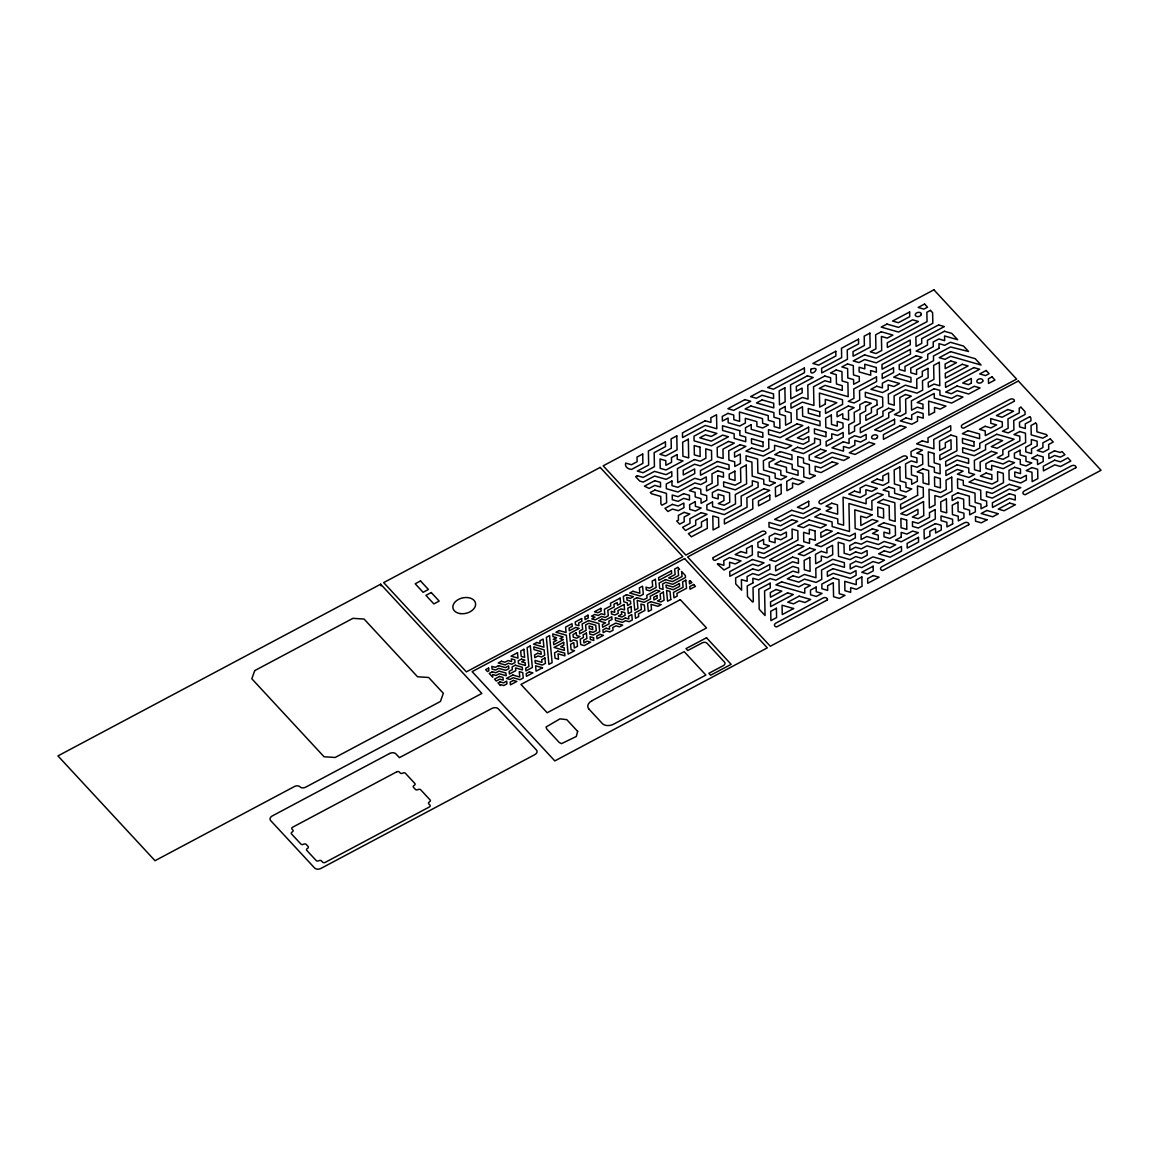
<?xml version="1.0" encoding="UTF-8"?>
<svg xmlns="http://www.w3.org/2000/svg" width="1159" height="1159" viewBox="0 0 1159 1159"><rect width="100%" height="100%" fill="white"/><g stroke="black" fill="none" stroke-linecap="round" stroke-linejoin="round"><path stroke-width="1.5" d="M810.88 369.257C809.011 379.384 823.18 365.317 811.126 369.098M380.674 584.194L57.95 755.914L155.016 860.702L294.473 786.512A4.114 2.811 -13.1 0 1 300.036 786.86A4.114 2.811 -13.1 0 0 305.599 787.207L481.854 693.43L380.674 584.194L381.065 585.875M591.93 700.731L684.187 651.633L705.874 675.06L613.633 724.158A8.519 5.824 -13.1 0 1 606.316 725.447L605.346 725.23A8.127 5.549 -13.1 0 1 602.332 723.52L588.844 708.96M588.786 708.989A8.316 5.679 -13.1 0 1 591.959 700.76M577.66 731.387L576.298 736.487L561.507 743.643L559.275 742.513L546.715 728.953L546.077 726.983L559.985 718.87L566.78 719.652L577.66 731.387M254.734 670.612L251.822 678.768L324.071 756.769L335.197 757.464L440.42 701.47L443.332 693.314L428.671 677.479L417.559 676.784L364.071 619.051L352.944 618.341L254.734 670.612M713.278 557.537L712.973 558.087A3.057 2.086 -13.1 0 0 715.132 560.405L765.809 533.459A3.057 2.086 -13.1 0 0 764.708 531.358A3.057 2.086 -13.1 0 0 761.362 531.619L713.278 557.537M921.202 314.654L920.912 315.205A3.057 2.086 -13.1 0 1 918.305 316.595L917.522 316.624A3.057 2.086 -13.1 0 1 915.262 314.857A3.057 2.086 -13.1 0 1 917.493 312.524L919.058 312.336A3.057 2.086 -13.1 0 1 921.202 314.654M827.381 599.927L776.718 626.889A3.057 2.086 -13.1 0 1 774.487 625.396A3.057 2.086 -13.1 0 1 775.951 623.093L822.933 598.102A3.057 2.086 -13.1 0 1 826.28 597.841A3.057 2.086 -13.1 0 1 827.381 599.927M907.164 458.24L821.195 503.977A3.057 2.086 -13.1 0 1 818.964 502.484A3.057 2.086 -13.1 0 1 820.427 500.195L902.716 456.4A3.057 2.086 -13.1 0 1 906.063 456.139A3.057 2.086 -13.1 0 1 907.164 458.24M982.789 381.137L982.484 381.688A3.057 2.086 -13.1 0 1 979.891 383.064L979.109 383.093A3.057 2.086 -13.1 0 1 976.95 380.76A3.057 2.086 -13.1 0 1 980.63 378.805A3.057 2.086 -13.1 0 1 982.789 381.137M1014.284 401.246L963.622 428.193A3.057 2.086 -13.1 0 1 961.39 426.7A3.057 2.086 -13.1 0 1 962.854 424.411L1009.837 399.406A3.057 2.086 -13.1 0 1 1013.183 399.145A3.057 2.086 -13.1 0 1 1014.284 401.246M968.75 524.708L882.767 570.46A3.057 2.086 -13.1 0 1 880.55 568.968A3.057 2.086 -13.1 0 1 882.013 566.664L964.302 522.883A3.057 2.086 -13.1 0 1 967.649 522.622A3.057 2.086 -13.1 0 1 968.75 524.708M1075.856 467.714L1025.193 494.676A3.057 2.086 -13.1 0 1 1022.962 493.183A3.057 2.086 -13.1 0 1 1024.44 490.88L1071.409 465.889A3.057 2.086 -13.1 0 1 1074.77 465.628A3.057 2.086 -13.1 0 1 1075.856 467.714M877.262 437.682L876.161 438.595A3.057 2.086 -13.1 0 1 872.032 438.334A3.057 2.086 -13.1 0 1 873.104 435.306L874.61 434.828A3.057 2.086 -13.1 0 1 877.262 437.682M971.372 383.107L968.46 384.658L962.694 383.006L971.285 378.428L971.372 383.107M600.159 467.41L383.672 582.6L466.367 671.872L682.854 556.682L600.159 467.41M933.908 289.822L603.173 465.817L685.853 555.089L1016.602 379.094L933.908 289.822M642.709 454.024L637.03 457.037L637.117 461.717L631.438 464.745L625.672 463.093A8.519 5.824 -13.1 0 0 631.525 469.424L642.883 463.368L642.709 454.024M665.425 441.927L648.388 450.996L648.663 465.034L637.305 471.076L643.071 472.727L654.429 466.686L654.154 452.647L665.512 446.606L665.425 441.927M676.784 435.885L671.104 438.913L671.293 448.258L659.935 454.314L665.701 455.965L677.059 449.924L676.784 435.885M705.179 420.775L682.463 432.872L682.55 437.537L705.266 425.454L716.813 428.772L716.537 414.734L710.858 417.762L710.945 422.427L705.179 420.775M744.933 399.623L727.895 408.692L733.661 410.344L750.699 401.275L744.933 399.623M761.97 390.554L750.612 396.61L756.378 398.261L762.057 395.233L773.604 398.551L773.517 393.872L761.97 390.554M804.404 367.983L767.649 387.541L773.415 389.192L804.491 372.662L804.404 367.983M835.798 351.278L812.908 363.448L818.689 365.114L835.9 355.958L835.798 351.278M858.515 339.181L841.477 348.251L841.666 357.609L821.615 368.272L821.702 372.952L847.432 359.261L847.258 349.902L858.616 343.861L858.515 339.181M869.873 333.14L864.194 336.168L864.382 345.512L853.024 351.568L853.111 356.233L870.163 347.178L869.873 333.14M886.91 324.071L881.231 327.099L898.558 332.068L918.435 321.492L912.655 319.826L898.457 327.389L886.91 324.071M909.627 311.988L892.589 321.057L898.37 322.709L909.728 316.668L909.627 311.988M924.592 304.035L918.145 307.454L923.911 309.12L927.519 307.193L924.592 304.035M727.982 413.372L722.303 416.385L722.405 421.065L728.084 418.051L728.171 422.716L739.717 426.034L745.396 423.006L745.309 418.327L756.841 421.644L756.943 426.324L762.709 427.975L768.388 424.947L762.622 423.296L762.521 418.616L739.442 411.996L739.63 421.354L733.85 419.703L733.763 415.023L727.982 413.372M881.333 331.778L875.653 334.792L875.929 348.83L870.25 351.843L876.016 353.509L881.695 350.482L881.419 336.458L887.2 338.109L892.879 335.081L881.333 331.778M420.5 580.934L415.197 583.774L423.107 592.321L428.424 589.482L420.5 580.934M688.33 439.203L682.651 442.216L682.926 456.255L688.692 457.906L688.33 439.203M705.367 430.134L694.009 436.175L694.096 440.855L711.409 445.809L728.446 436.755L722.68 435.103L711.322 441.144L699.775 437.827L705.454 434.813L711.22 436.465L716.899 433.437L705.367 430.134M750.8 405.954L745.121 408.982L768.2 415.603L768.301 420.268L774.067 421.934L774.169 426.599L779.935 428.265L779.746 418.906L773.98 417.254L773.879 412.575L750.8 405.954M762.158 399.913L756.479 402.941L773.792 407.896L773.705 403.216L762.158 399.913M784.875 387.83L779.196 390.844L779.471 404.882L785.15 401.854L784.875 387.83M807.417 375.82L790.554 384.802L790.829 398.826L802.187 392.785L802.1 388.106L796.421 391.134L796.32 386.454L813.198 377.486L807.417 375.82M930.445 310.366L926.852 312.278L927.041 321.637L887.287 342.789L887.374 347.454L932.821 323.289L932.604 312.684L930.445 310.366M637.392 475.755L635.639 476.682L639.71 481.057L643.259 482.086L654.618 476.03L666.164 479.348L671.843 476.32L671.756 471.641L666.077 474.668L654.531 471.365L643.173 477.407L637.392 475.755M677.146 454.589L671.467 457.617L671.568 462.296L665.889 465.31L665.788 460.645L660.022 458.978L660.21 468.337L665.976 469.989L683.013 460.92L677.247 459.268L677.146 454.589M824.817 376.023L807.78 385.092L808.055 399.116L802.289 397.465L790.916 403.506L791.018 408.185L802.376 402.144L813.922 405.447L813.546 386.744L824.904 380.703L830.684 382.354L830.583 377.675L824.817 376.023M836.175 369.982L830.496 373.01L836.262 374.661L836.45 384.006L842.216 385.672L842.318 390.337L825.005 385.382L819.326 388.395L848.185 396.668L847.895 382.644L842.129 380.992L841.941 371.633L836.175 369.982M847.533 363.94L841.854 366.954L847.62 368.62L847.809 377.964L853.575 379.616L853.676 384.295L859.355 381.282L859.254 376.603L853.488 374.951L853.299 365.592L847.533 363.94M864.571 354.871L853.212 360.913L858.978 362.564L864.657 359.551L876.204 362.854L910.279 344.73L910.192 340.051L876.117 358.174L864.571 354.871M431.249 592.539L425.947 595.364L433.857 603.911L439.174 601.086L431.249 592.539M751.162 424.658L745.483 427.685L745.585 432.365L762.897 437.32L762.81 432.655L751.264 429.337L751.162 424.658M785.237 406.534L779.558 409.547L779.659 414.227L785.425 415.878L785.614 425.237L791.293 422.209L791.104 412.865L785.338 411.213L785.237 406.534M938.587 324.94L915.871 337.023L916.059 346.382L921.738 343.354L921.637 338.689L944.353 326.592L938.587 324.94M654.705 480.71L644.447 486.172L649.127 488.417L654.806 485.389L660.572 487.041L660.485 482.361L654.705 480.71M694.473 459.558L677.436 468.627L677.711 482.651L694.748 473.582L694.647 468.917L683.288 474.958L683.202 470.279L694.56 464.237L700.326 465.889L711.684 459.848L711.51 450.489L705.73 448.837L705.918 458.196L700.239 461.21L694.473 459.558M728.547 441.434L717.189 447.475L717.363 456.82L723.144 458.486L722.955 449.127L734.313 443.086L728.547 441.434M802.463 406.823L796.784 409.837L796.972 419.196L820.065 425.817L819.964 421.137L802.651 416.168L802.463 406.823M910.38 349.41L881.985 364.505L882.071 369.185L910.467 354.075L910.38 349.41M944.455 331.271L927.417 340.34L927.504 345.02L916.146 351.061L921.912 352.713L933.285 346.671L933.183 341.992L938.862 338.964L944.643 340.63L944.542 335.951L957.624 339.703L951.756 333.372L944.455 331.271M654.893 490.069L650.3 492.503L651.43 493.72L660.76 496.4L660.905 503.962L662.035 505.165L666.628 502.731L666.439 493.372L654.893 490.069M671.93 480.999L666.251 484.027L666.353 488.692L677.899 492.01L694.936 482.941L700.702 484.592L706.382 481.579L706.295 476.9L700.615 479.913L694.835 478.261L677.798 487.331L672.032 485.679L671.93 480.999M740.094 444.737L728.736 450.779L728.91 460.137L734.69 461.789L734.777 466.469L740.456 463.441L740.268 454.096L734.589 457.11L734.502 452.43L745.86 446.389L740.094 444.737M717.464 461.499L700.427 470.568L700.514 475.248L717.551 466.179L729.098 469.482L729.011 464.817L717.464 461.499M825.367 404.085L819.688 407.113L819.413 393.075L842.506 399.696L842.593 404.375L825.556 413.444L825.469 408.765L836.827 402.724L825.28 399.406L825.367 404.085M876.479 376.892L853.763 388.975L853.951 398.334L848.272 401.347L854.038 402.999L859.717 399.985L859.543 390.626L876.581 381.557L876.479 376.892M893.517 367.823L882.158 373.864L882.26 378.544L893.618 372.503L893.517 367.823M916.233 355.741L899.196 364.795L899.297 369.475L905.063 371.126L904.976 366.447L922.013 357.392L916.233 355.741M751.626 448.04L745.947 451.068L763.274 456.038L774.632 449.982L774.531 445.317L786.077 448.62L791.756 445.592L768.663 438.986L768.852 448.33L763.173 451.358L751.626 448.04M797.073 423.875L780.021 432.93L768.489 429.627L768.576 434.306L780.123 437.609L802.839 425.527L797.073 423.875M939.051 348.323L927.693 354.364L927.779 359.044L910.742 368.113L910.844 372.792L916.61 374.444L916.523 369.764L933.56 360.695L933.459 356.016L950.496 346.961L968.576 351.51L963.491 346.034L950.409 342.282L944.73 345.295L938.964 343.643L939.051 348.323M717.653 470.858L711.974 473.872L712.148 483.231L706.468 486.244L706.57 490.923L717.928 484.882L717.74 475.538L723.506 477.189L723.419 472.51L717.653 470.858M876.668 386.237L870.989 389.265L882.535 392.568L888.214 389.554L888.127 384.875L893.893 386.526L899.572 383.499L888.026 380.195L882.347 383.223L882.448 387.888L876.668 386.237M899.384 374.154L893.705 377.168L911.017 382.137L910.931 377.457L899.384 374.154M683.665 493.662L677.986 496.689L672.22 495.023L672.307 499.703L678.073 501.354L683.752 498.341L689.533 499.993L689.431 495.313L683.665 493.662M695.023 487.62L689.344 490.634L695.11 492.3L695.212 496.965L700.978 498.631L701.079 503.296L706.758 500.282L706.657 495.603L700.891 493.951L700.789 489.272L695.023 487.62M808.605 427.178L785.889 439.261L803.216 444.23L808.895 441.202L808.794 436.537L803.115 439.551L797.349 437.899L808.707 431.858L808.605 427.178M831.322 415.096L825.643 418.109L825.831 427.468L837.377 430.771L843.057 427.758L842.97 423.078L837.189 421.427L837.291 426.106L831.51 424.44L831.322 415.096M848.359 406.027L837.001 412.068L837.102 416.747L842.781 413.72L842.868 418.399L848.649 420.051L848.46 410.706L854.14 407.678L848.359 406.027M950.597 351.626L939.239 357.682L945.005 359.333L950.684 356.306L981.079 365.027L975.212 358.696L950.597 351.626M672.394 504.382L664.976 508.337L667.903 511.496L672.495 509.062L678.261 510.713L683.94 507.685L683.853 503.02L678.174 506.034L672.394 504.382M734.878 471.148L729.185 474.161L729.286 478.841L735.052 480.492L734.878 471.148M746.237 465.092L740.558 468.12L740.833 482.144L735.154 485.172L723.607 481.869L723.694 486.534L735.241 489.851L746.599 483.81L746.237 465.092M865.498 401.637L859.819 404.665L859.906 409.33L854.226 412.358L854.415 421.717L848.736 424.73L848.924 434.089L854.603 431.061L854.502 426.382L860.181 423.368L860.007 414.009L865.686 410.996L865.585 406.316L871.264 403.289L865.498 401.637M927.968 368.403L922.289 371.416L922.376 376.096L916.697 379.123L916.885 388.468L905.338 385.165L888.301 394.219L888.489 403.578L894.27 405.23L894.082 395.885L905.44 389.83L916.986 393.147L922.665 390.119L922.477 380.775L928.156 377.747L927.968 368.403M939.326 362.347L933.647 365.375L933.922 379.399L928.243 382.427L928.345 387.106L934.024 384.078L939.79 385.73L939.326 362.347M769.04 457.689L763.361 460.702L763.549 470.061L775.096 473.365L775.183 478.044L780.949 479.696L786.628 476.682L780.862 475.031L780.775 470.351L769.228 467.034L769.127 462.369L774.806 459.341L769.04 457.689M780.398 451.648L774.719 454.661L792.032 459.63L791.945 454.951L780.398 451.648M950.786 360.985L945.107 364.013L945.193 368.678L956.552 362.637L950.786 360.985M695.299 501.644L689.619 504.672L689.721 509.352L695.487 511.003L701.166 507.975L695.4 506.324L695.299 501.644M718.015 489.562L712.336 492.575L712.437 497.254L718.203 498.921L718.116 494.241L723.882 495.893L723.969 500.572L718.29 503.586L724.071 505.252L729.75 502.224L729.562 492.865L718.015 489.562M797.522 447.258L791.843 450.272L803.39 453.589L820.427 444.52L820.34 439.841L814.574 438.189L814.661 442.868L803.303 448.91L797.522 447.258M877.044 404.94L871.365 407.968L871.452 412.647L865.773 415.661L865.86 420.34L877.233 414.299L877.131 409.62L882.81 406.606L882.622 397.247L865.309 392.278L865.396 396.957L876.943 400.275L877.044 404.94M684.042 512.365L678.363 515.393L678.45 520.072L676.697 520.999L679.638 524.158L684.216 521.724L684.129 517.044L689.808 514.017L684.042 512.365M780.586 460.992L774.907 464.02L786.454 467.323L786.541 472.003L798.087 475.306L797.986 470.641L792.22 468.975L792.133 464.31L780.586 460.992M905.527 394.509L899.848 397.537L900.123 411.561L894.444 414.589L900.224 416.24L905.903 413.212L905.628 399.189L911.307 396.161L905.527 394.509M962.318 364.288L945.28 373.357L945.382 378.037L968.098 365.954L962.318 364.288M712.524 501.934L706.845 504.962L706.932 509.627L724.259 514.596L741.296 505.527L741.108 496.182L758.145 487.113L758.058 482.434L752.278 480.782L752.379 485.462L735.328 494.531L735.516 503.875L724.158 509.917L712.611 506.613L712.524 501.934M831.785 438.479L826.106 441.492L826.208 446.172L843.245 437.102L843.144 432.437L837.464 435.451L831.698 433.799L831.785 438.479M888.591 408.258L882.912 411.271L882.999 415.951L860.282 428.048L860.369 432.713L888.765 417.602L888.678 412.937L894.357 409.909L888.591 408.258M701.253 512.655L689.895 518.696L689.996 523.375L682.564 527.331L685.491 530.489L695.762 525.027L695.675 520.348L707.033 514.306L701.253 512.655M820.529 449.199L809.17 455.241L809.257 459.92L820.804 463.223L832.162 457.182L843.709 460.485L849.388 457.472L832.075 452.503L820.717 458.544L814.936 456.892L826.295 450.851L820.529 449.199M934.111 388.758L911.394 400.84L911.582 410.199L917.262 407.171L923.028 408.837L922.941 404.158L917.16 402.506L934.197 393.437L934.299 398.117L951.611 403.071L962.97 397.03L957.204 395.378L951.525 398.392L939.978 395.089L939.891 390.409L934.111 388.758M973.864 367.606L945.469 382.716L945.57 387.396L979.645 369.257L973.864 367.606M843.332 441.782L831.974 447.823L843.52 451.141L843.433 446.461L849.199 448.113L854.878 445.099L854.791 440.42L860.558 442.072L866.237 439.044L866.15 434.379L860.471 437.392L854.69 435.741L849.011 438.768L849.112 443.433L843.332 441.782M707.12 518.986L701.441 522.014L701.543 526.679L688.432 533.662L691.358 536.82L707.309 528.345L707.12 518.986M763.911 488.765L746.874 497.834L747.062 507.193L724.346 519.275L724.433 523.955L752.843 508.844L752.655 499.486L769.692 490.416L763.911 488.765M775.27 482.724L769.59 485.751L763.824 484.085L763.738 479.42L752.191 476.103L751.916 462.079L746.135 460.427L746.048 455.748L757.595 459.051L757.87 473.089L769.417 476.392L769.504 481.072L775.27 482.724M894.545 419.268L874.668 429.844L880.434 431.496L894.632 423.933L894.545 419.268M957.015 386.019L945.657 392.061L951.423 393.727L957.102 390.699L968.649 394.002L980.079 387.932L974.299 386.28L968.562 389.337L957.015 386.019M986.164 370.503L979.732 373.937L985.498 375.588L989.105 373.676L986.164 370.503M781.05 484.375L775.371 487.403L775.559 496.747L781.238 493.734L781.05 484.375M792.408 478.334L786.729 481.362L786.918 490.706L792.597 487.693L792.495 483.013L798.276 484.665L803.955 481.637L792.408 478.334M905.99 417.892L900.311 420.92L911.858 424.223L917.537 421.21L917.45 416.53L923.216 418.182L923.129 413.502L917.349 411.851L911.669 414.879L911.771 419.544L905.99 417.892M769.779 495.096L758.421 501.137L758.522 505.817L769.88 499.775L769.779 495.096M832.249 461.862L820.891 467.903L815.125 466.251L815.212 470.931L820.992 472.582L838.029 463.513L832.249 461.862M869.076 442.274L849.286 452.792L855.067 454.444L874.813 443.94L869.076 442.274M900.413 425.599L883.375 434.654L883.462 439.333L906.179 427.251L900.413 425.599M992.032 376.849L988.439 378.761L988.526 383.426L994.958 380.007L992.032 376.849M718.754 526.968L713.075 529.996L712.799 515.958L718.58 517.624L718.754 526.968M815.313 475.596L809.634 478.624L803.853 476.972L803.665 467.613L797.899 465.961L797.711 456.603L803.491 458.254L803.578 462.934L809.359 464.585L809.533 473.944L815.313 475.596M934.574 412.14L928.895 415.168L928.62 401.13L945.932 406.099L940.253 409.113L934.487 407.461L934.574 412.14M684.607 558.58L472.133 671.64L554.828 760.912L767.301 647.852L684.607 558.58M1018.355 380.992L687.62 556.986L770.315 646.244L1101.05 470.264L1018.355 380.992M488.62 668.077L485.693 669.641L487.461 671.539L488.881 670.771L488.62 668.077M501.441 661.253L498.24 662.962L505.165 664.947L508.381 663.238L511.843 664.237L515.045 662.528L514.784 659.819L511.322 658.834L511.583 661.528L508.12 660.543L504.918 662.238L501.441 661.253M517.479 652.72L511.076 656.139L518.001 658.124L517.479 652.72M523.897 649.301L520.695 651.01L521.202 656.414L524.665 657.399L523.897 649.301M530.315 645.896L527.099 647.606L528.895 666.497L525.693 668.207L525.94 670.902L532.358 667.483L530.315 645.896M536.733 642.477L533.517 644.187L543.904 647.171L543.136 639.073L539.935 640.768L540.195 643.477L536.733 642.477M549.554 635.654L546.353 637.363L548.902 664.353L552.119 662.644L549.554 635.654M559.174 630.539L555.972 632.249L566.36 635.219L568.156 654.111L574.56 650.706L571.097 649.706L570.59 644.317L573.792 642.608L574.313 647.997L577.515 646.302L577.008 640.898L573.546 639.898L570.329 641.608L569.562 633.509L579.181 628.395L575.719 627.396L569.315 630.815L569.055 628.12L572.256 626.411L572.01 623.716L565.592 627.12L566.099 632.524L559.174 630.539M581.63 618.587L575.212 622.006L575.472 624.701L578.935 625.701L578.674 622.991L581.89 621.282L581.63 618.587M588.048 615.183L584.831 616.878L585.092 619.587L588.294 617.877L588.048 615.183M600.869 608.345L594.451 611.764L597.914 612.763L601.13 611.054L600.869 608.345M620.108 598.116L610.489 603.231L610.75 605.925L604.332 609.344L604.839 614.748L601.376 613.748L598.174 615.458L594.712 614.458L591.51 616.168L594.973 617.168L591.756 618.863L595.219 619.862L601.637 616.443L605.099 617.443L608.316 615.733L607.794 610.329L614.212 606.925L613.951 604.23L617.168 602.521L617.414 605.215L620.63 603.506L620.108 598.116M626.526 594.697L623.325 596.407L623.832 601.811L627.294 602.796L627.555 605.491L630.757 603.796L630.496 601.086L627.033 600.101L626.787 597.392L630.25 598.392L633.451 596.682L626.526 594.697M632.944 591.293L629.728 592.988L640.13 595.972L643.332 594.263L642.564 586.164L639.362 587.874L639.869 593.278L632.944 591.293M655.386 579.341L652.184 581.05L652.691 586.44L649.489 588.149L646.027 587.164L646.287 589.859L649.75 590.858L656.153 587.439L655.386 579.341M671.423 570.808L658.602 577.631L658.848 580.34L671.684 573.502L671.423 570.808M677.841 567.388L674.639 569.098L675.146 574.502L668.729 577.906L672.191 578.906L678.609 575.487L678.102 570.098L679.609 569.301L677.841 567.388M498.5 665.657L495.284 667.367L491.822 666.367L492.082 669.076L495.545 670.061L498.747 668.352L505.686 670.337L508.888 668.642L508.627 665.932L505.425 667.642L498.5 665.657M791.669 510.322L774.632 519.391L780.413 521.043L791.771 515.002L803.303 518.319L820.355 509.25L814.574 507.599L803.216 513.64L791.669 510.322M808.707 501.267L797.349 507.309L803.129 508.96L808.808 505.932L808.707 501.267M922.303 440.826L916.624 443.854L933.937 448.808L933.748 439.464L950.786 430.395L950.699 425.715L927.982 437.798L928.069 442.477L922.303 440.826M492.343 671.771L489.214 673.437L492.734 677.233L492.589 674.466L496.052 675.465L499.268 673.756L506.193 675.74L505.932 673.046L499.007 671.061L495.806 672.756L492.343 671.771M556.479 637.638L553.278 639.348L556.74 640.333L553.524 642.043L553.785 644.752L563.404 639.623L559.942 638.638L563.158 636.928L552.756 633.944L553.017 636.653L556.479 637.638M588.555 620.572L582.137 623.991L582.658 629.38L579.442 631.09L579.703 633.799L586.121 630.38L585.599 624.976L588.815 623.281L595.74 625.266L596.248 630.655L593.046 632.365L589.583 631.38L589.83 634.074L593.292 635.06L599.71 631.655L598.942 623.556L588.555 620.572M665.527 579.616L659.109 583.035L659.63 588.424L663.093 589.424L662.571 584.02L665.788 582.325L672.713 584.31L685.534 577.472L685.346 575.501L681.593 571.445L682.072 576.487L672.452 581.601L665.527 579.616M916.711 448.519L911.032 451.546L911.119 456.226L916.899 457.877L916.986 462.557L911.22 460.905L905.541 463.919L905.816 477.943L911.582 479.609L911.684 484.288L917.363 481.26L917.262 476.581L911.496 474.929L911.307 465.57L917.088 467.236L922.767 464.208L922.578 454.85L916.798 453.198L922.477 450.185L916.711 448.519M521.463 659.109L518.247 660.818L518.508 663.513L525.433 665.498L525.172 662.803L521.709 661.803L524.926 660.108L521.463 659.109M624.093 604.505L614.473 609.62L614.719 612.329L611.257 611.329L611.517 614.024L614.98 615.023L618.182 613.314L617.935 610.619L621.137 608.91L624.6 609.895L624.093 604.505M636.914 597.682L633.712 599.377L634.741 610.185L637.943 608.475L637.175 600.376L644.1 602.361L650.518 598.942L650.257 596.248L659.877 591.133L656.414 590.134L646.794 595.262L647.055 597.957L643.839 599.667L636.914 597.682M515.306 665.223L512.09 666.932L512.35 669.627L509.149 671.336L509.395 674.031L515.813 670.626L515.552 667.917L522.477 669.902L522.231 667.207L515.306 665.223M537.747 653.285L534.545 654.98L534.806 657.689L538.008 655.98L541.47 656.965L544.672 655.27L544.165 649.866L533.777 646.881L534.038 649.591L540.963 651.575L541.21 654.27L537.747 653.285M576.24 632.8L573.024 634.509L573.285 637.204L576.747 638.203L579.964 636.494L576.487 635.494L576.24 632.8M601.898 619.152L598.681 620.847L605.606 622.847L602.405 624.542L602.666 627.251L609.083 623.832L608.823 621.137L612.024 619.428L611.778 616.733L605.36 620.137L601.898 619.152M791.858 519.681L780.5 525.722L768.953 522.419L769.054 527.099L780.586 530.402L797.624 521.333L791.858 519.681M950.887 435.074L939.514 441.115L939.703 450.46L945.382 447.446L945.295 442.767L950.974 439.739L951.162 449.098L939.804 455.139L939.891 459.819L956.928 450.75L956.653 436.726L950.887 435.074M499.515 676.45L494.487 679.131L496.255 681.028L499.775 679.16L503.238 680.145L502.992 677.45L499.515 676.45M563.665 642.332L554.045 647.446L564.433 650.416L564.172 647.722L560.71 646.736L563.926 645.027L563.665 642.332M631.018 606.49L627.801 608.2L628.323 613.589L631.525 611.894L631.018 606.49M586.367 633.075L583.165 634.784L583.426 637.479L580.21 639.188L580.731 644.592L584.194 645.577L590.597 642.173L587.135 641.173L583.933 642.883L583.672 640.188L586.889 638.479L586.367 633.075M621.644 614.313L618.442 616.009L621.905 617.008L625.107 615.299L624.86 612.604L621.398 611.604L621.644 614.313M656.921 595.538L653.719 597.247L653.98 599.942L657.182 598.232L656.921 595.538M663.339 592.119L660.137 593.828L660.644 599.232L657.443 600.942L660.905 601.927L664.107 600.217L663.339 592.119M679.377 583.585L672.959 587.005L666.034 585.02L666.295 587.714L673.22 589.699L679.638 586.295L679.377 583.585M685.795 580.181L682.579 581.89L683.1 587.28L673.48 592.408L673.987 597.798L677.189 596.088L676.943 593.394L686.563 588.279L685.795 580.181M718.116 563.651L717.363 564.042L723.984 569.982L729.663 566.954L729.576 562.274L735.342 563.926L741.021 560.913L729.475 557.595L723.796 560.623L723.897 565.302L718.116 563.651M740.833 551.554L735.154 554.582L746.7 557.885L752.379 554.871L752.191 545.512L746.512 548.54L746.613 553.205L740.833 551.554M763.549 539.471L757.87 542.484L757.972 547.164L763.738 548.815L769.417 545.802L763.651 544.151L763.549 539.471M774.907 533.43L769.228 536.443L769.33 541.123L775.096 542.774L775.009 538.095L780.775 539.761L786.454 536.733L786.367 532.053L780.688 535.081L774.907 533.43M831.713 503.209L826.034 506.222L831.8 507.888L826.121 510.902L837.667 514.219L837.479 504.86L831.713 503.209M854.429 491.112L848.75 494.14L860.282 497.443L865.961 494.429L865.874 489.75L871.64 491.402L877.32 488.388L865.787 485.07L860.108 488.098L860.195 492.778L854.429 491.112M877.146 479.029L871.467 482.057L883.013 485.36L888.692 482.332L888.504 472.988L882.825 476.001L882.912 480.681L877.146 479.029M899.862 466.947L894.183 469.96L894.458 483.998L900.224 485.65L900.326 490.329L906.092 491.981L911.771 488.953L906.005 487.302L905.903 482.622L900.137 480.971L899.862 466.947M968.011 430.684L962.332 433.698L979.645 438.667L979.558 433.988L968.011 430.684M1007.765 409.533L996.407 415.574L1002.173 417.226L1013.546 411.184L1007.765 409.533M500.036 681.854L498.008 682.926L500.384 685.491L500.282 684.549L503.759 685.548L506.961 683.839L506.7 681.144L503.499 682.854L500.036 681.854M512.857 675.031L506.454 678.435L509.917 679.435L513.118 677.725L520.043 679.71L523.245 678.001L522.738 672.611L519.275 671.612L519.783 677.015L512.857 675.031M544.933 657.964L541.731 659.674L541.977 662.368L535.052 660.384L535.313 663.078L542.238 665.063L545.44 663.368L544.933 657.964M557.769 651.141L554.553 652.85L555.074 658.24L558.537 659.239L558.015 653.835L564.94 655.82L564.694 653.125L557.769 651.141M650.764 601.651L647.562 603.361L648.33 611.459L651.532 609.75L651.025 604.346L657.95 606.331L661.166 604.621L650.764 601.651M690.156 580.688L689.257 581.166L689.518 583.875L691.923 582.586L690.156 580.688M809.083 519.971L797.725 526.012L803.491 527.664L809.17 524.65L820.717 527.953L826.396 524.94L809.083 519.971M820.442 513.93L814.763 516.943L832.075 521.912L832.176 526.592L849.489 531.546L848.924 503.499L872.017 510.105L871.829 500.76L883.187 494.719L877.421 493.053L866.063 499.109L866.15 503.774L843.071 497.168L843.622 525.215L837.856 523.564L837.754 518.884L820.442 513.93M985.136 426.295L979.456 429.308L985.237 430.96L985.324 435.639L1002.361 426.57L1002.274 421.905L990.728 418.587L990.815 423.267L996.595 424.918L990.916 427.946L985.136 426.295M1020.963 407.229L1019.225 408.156L1019.312 412.836L1007.953 418.877L1008.142 428.236L1002.463 431.249L1008.229 432.901L1013.908 429.888L1013.719 420.529L1025.078 414.487L1025.02 411.604L1020.963 407.229M606.128 628.236L602.912 629.945L603.173 632.64L606.389 630.945L609.851 631.93L613.053 630.221L612.792 627.526L616.009 625.817L619.471 626.816L622.673 625.107L615.748 623.122L609.33 626.526L609.591 629.236L606.128 628.236M625.367 617.993L622.166 619.703L615.241 617.718L615.487 620.413L622.412 622.412L625.628 620.702L629.091 621.688L632.292 619.978L631.785 614.589L628.569 616.298L628.83 618.993L625.367 617.993M641.405 609.46L634.987 612.879L635.509 618.283L638.71 616.574L638.45 613.879L644.868 610.46L644.361 605.056L640.898 604.071L641.405 609.46M513.379 680.42L510.163 682.129L510.424 684.839L516.842 681.42L513.379 680.42M529.417 671.887L526.2 673.596L526.461 676.305L532.879 672.886L529.417 671.887M599.971 634.35L596.755 636.059L597.015 638.754L603.433 635.349L599.971 634.35M693.676 584.484L689.764 586.57L690.025 589.265L695.429 586.382L693.676 584.484M542.499 667.772L536.081 671.177L535.574 665.788L542.499 667.772M670.786 599.507L667.57 601.217L666.555 590.424L670.018 591.409L670.786 599.507M752.481 559.536L729.75 571.633L729.851 576.313L752.568 564.216L758.334 565.867L764.013 562.854L752.481 559.536M792.234 538.384L763.839 553.495L758.058 551.843L758.16 556.523L763.926 558.174L798 540.036L797.812 530.692L792.046 529.04L792.234 538.384M888.779 487.012L883.1 490.04L888.866 491.691L888.967 496.371L900.514 499.674L906.193 496.66L894.647 493.343L894.545 488.663L888.779 487.012M922.854 468.888L917.175 471.901L922.941 473.567L923.129 482.912L928.91 484.563L928.62 470.54L922.854 468.888M389.583 753.509L272.322 815.907A4.708 3.216 -13.1 0 0 270.67 820.572L314.611 868.004A4.708 3.216 -13.1 0 0 320.971 868.41L534.763 754.654A4.708 3.216 -13.1 0 0 536.414 749.989L498.298 708.83A4.708 3.216 -13.1 0 0 491.938 708.424L399.42 757.653L395.943 753.901A4.708 3.216 -13.1 0 0 389.583 753.509M680.319 599.667L520.971 684.447L547.178 712.756L706.541 627.961L680.319 599.667M957.03 455.429L945.657 461.47L945.758 466.15L957.117 460.109L968.663 463.412L968.562 458.732L957.03 455.429M996.783 434.277L979.746 443.346L979.833 448.011L974.154 451.039L962.607 447.736L962.709 452.401L974.241 455.719L985.599 449.678L985.512 444.998L996.87 438.957L1002.636 440.608L991.278 446.65L997.059 448.301L1014.096 439.247L996.783 434.277M1029.771 416.718L1019.5 422.195L1019.587 426.86L1025.367 428.526L1025.266 423.846L1030.945 420.818L1030.887 417.935L1029.771 416.718M752.655 568.895L735.617 577.964L735.733 583.875L741.601 590.206L741.398 579.616L747.164 581.267L747.077 576.588L752.756 573.575L758.522 575.226L769.88 569.185L769.793 564.505L758.435 570.547L752.655 568.895M798.087 544.716L769.692 559.826L775.472 561.478L803.868 546.367L798.087 544.716M826.497 529.605L820.818 532.633L820.905 537.312L832.263 531.271L826.497 529.605M883.288 499.384L877.609 502.412L889.156 505.715L889.431 519.754L895.197 521.405L894.835 502.702L883.288 499.384M957.204 464.788L945.845 470.829L945.947 475.509L957.305 469.453L963.071 471.119L957.392 474.132L968.938 477.45L974.618 474.422L968.852 472.771L968.75 468.091L957.204 464.788M1019.688 431.539L1013.995 434.567L1019.775 436.219L1019.862 440.898L1002.825 449.953L1002.926 454.632L997.247 457.66L1003.013 459.312L1008.692 456.284L1008.605 451.619L1025.643 442.55L1025.454 433.191L1019.688 431.539M1035.624 423.049L1031.046 425.498L1031.22 434.857L1042.767 438.16L1047.359 435.712L1046.229 434.509L1036.899 431.829L1036.754 424.266L1035.624 423.049M792.597 557.088L775.559 566.157L775.661 570.836L792.698 561.767L798.464 563.419L798.377 558.754L792.597 557.088M809.634 548.033L798.276 554.074L804.056 555.726L815.414 549.685L809.634 548.033M838.029 532.923L815.313 545.005L821.094 546.657L838.131 537.602L849.677 540.905L855.356 537.877L855.255 533.212L849.576 536.226L838.029 532.923M872.104 514.784L866.425 517.812L860.659 516.161L860.847 525.505L872.205 519.464L877.971 521.115L860.934 530.185L855.168 528.533L854.791 509.83L872.104 514.784M991.38 451.329L974.342 460.398L974.531 469.743L980.297 471.394L980.108 462.05L997.146 452.981L991.38 451.329M396.668 771.865L292.705 827.178A1.941 1.333 -13.1 0 0 292.01 829.105L292.879 830.047A1.941 1.333 -13.1 0 1 292.198 831.974A1.941 1.333 -13.1 0 0 291.503 833.901L300.949 844.1A1.941 1.333 -13.1 0 0 303.571 844.259A1.941 1.333 -13.1 0 1 306.193 844.418L308.135 846.519A1.941 1.333 -13.1 0 1 307.439 848.446A1.941 1.333 -13.1 0 0 306.758 850.358L316.204 860.558A1.941 1.333 -13.1 0 0 318.812 860.717A1.941 1.333 -13.1 0 1 321.434 860.891L322.651 862.18A1.941 1.333 -13.1 0 0 325.273 862.354L429.25 807.026A1.941 1.333 -13.1 0 0 429.931 805.099L428.729 803.795A1.941 1.333 -13.1 0 1 429.424 801.869A1.941 1.333 -13.1 0 0 430.105 799.942L420.659 789.757A1.941 1.333 -13.1 0 0 418.037 789.583A1.941 1.333 -13.1 0 1 415.415 789.424L413.488 787.338A1.941 1.333 -13.1 0 1 414.169 785.411A1.941 1.333 -13.1 0 0 414.864 783.484L405.418 773.299A1.941 1.333 -13.1 0 0 402.796 773.125A1.941 1.333 -13.1 0 1 400.174 772.966L399.29 772.024A1.941 1.333 -13.1 0 0 396.668 771.865M752.944 582.919L747.251 585.947L747.468 596.537L752.553 602.028L753.307 601.637L753.031 587.599L770.069 578.529L775.835 580.195L792.872 571.126L798.652 572.778L798.551 568.098L792.785 566.447L775.748 575.516L769.982 573.864L758.623 579.906L752.843 578.254L752.944 582.919M917.638 495.284L900.601 504.353L900.688 509.033L923.404 496.95L923.23 487.591L917.45 485.94L917.638 495.284M951.713 477.16L946.034 480.174L946.222 489.533L940.543 492.561L928.996 489.243L929.373 507.946L935.052 504.933L934.864 495.574L940.63 497.225L951.988 491.184L951.713 477.16M809.822 557.378L804.143 560.405L804.332 569.75L810.098 571.416L809.822 557.378M821.18 551.336L815.501 554.364L815.69 563.709L821.369 560.695L821.282 556.016L827.048 557.667L832.727 554.654L832.539 545.295L826.86 548.323L826.961 552.988L821.18 551.336M991.568 460.674L985.889 463.701L985.976 468.381L991.742 470.032L991.655 465.353L1003.201 468.671L1014.56 462.629L1008.779 460.963L1003.1 463.991L991.568 460.674M770.156 583.209L758.797 589.25L759.203 609.199L765.056 615.53L764.578 590.916L770.257 587.888L770.156 583.209M872.394 528.823L861.036 534.864L861.123 539.543L866.802 536.516L878.348 539.819L878.247 535.154L872.481 533.488L878.16 530.474L872.394 528.823M883.752 522.767L878.073 525.795L889.619 529.098L889.706 533.777L883.926 532.126L884.027 536.805L889.793 538.457L895.472 535.429L895.299 526.085L883.752 522.767M923.506 501.615L900.789 513.712L906.555 515.364L917.914 509.323L918.015 514.002L912.336 517.015L918.102 518.667L923.781 515.654L923.506 501.615M1020.05 450.243L1014.371 453.27L1014.458 457.95L1020.239 459.601L1020.326 464.281L1026.106 465.932L1031.785 462.905L1026.005 461.253L1025.918 456.574L1020.137 454.922L1020.05 450.243M1031.409 444.201L1025.729 447.229L1025.831 451.909L1031.597 453.56L1031.51 448.881L1037.189 445.853L1037.088 441.188L1031.322 439.522L1031.409 444.201M781.615 581.847L775.936 584.86L804.795 593.133L804.694 588.468L810.373 585.44L804.607 583.788L798.928 586.802L781.615 581.847M792.973 575.806L787.294 578.819L798.841 582.137L804.52 579.109L816.052 582.426L821.731 579.399L821.557 570.04L832.915 563.998L844.462 567.316L844.36 562.637L832.814 559.319L815.777 568.388L815.965 577.747L804.418 574.429L798.739 577.457L792.973 575.806M855.443 542.557L849.764 545.585L849.851 550.264L855.53 547.236L861.311 548.888L866.99 545.875L878.536 549.178L884.216 546.15L889.982 547.816L895.661 544.788L884.114 541.485L878.435 544.498L866.889 541.195L861.209 544.208L855.443 542.557M974.705 479.102L969.025 482.115L992.118 488.736L1003.477 482.695L1003.288 473.336L997.522 471.684L997.711 481.043L992.032 484.056L974.705 479.102M986.063 473.06L980.384 476.074L991.93 479.391L991.843 474.712L986.063 473.06M1050.286 438.884L1042.868 442.839L1042.955 447.519L1037.276 450.532L1043.042 452.184L1048.721 449.17L1048.634 444.491L1053.227 442.043L1050.286 438.884M776.023 589.54L770.344 592.568L770.445 597.247L781.803 591.191L776.023 589.54M946.41 498.892L940.731 501.905L940.905 511.264L946.686 512.915L946.41 498.892M957.769 492.836L952.09 495.864L952.176 500.543L957.856 497.515L963.636 499.167L963.81 508.526L969.59 510.177L969.677 514.857L975.356 511.829L975.27 507.164L969.489 505.498L969.315 496.153L957.769 492.836M855.632 551.916L849.953 554.929L844.172 553.278L843.998 543.933L838.218 542.267L838.493 556.306L850.04 559.609L855.719 556.595L861.499 558.247L867.178 555.219L867.077 550.539L861.398 553.567L855.632 551.916M935.139 509.612L929.46 512.626L929.547 517.305L918.189 523.346L912.423 521.695L912.51 526.374L918.29 528.026L935.327 518.957L935.139 509.612M1014.647 467.294L1008.967 470.322L1009.156 479.667L1020.702 482.984L1026.381 479.956L1026.294 475.291L1020.601 478.305L1014.835 476.653L1014.748 471.974L1020.514 473.625L1020.427 468.96L1014.647 467.294M1037.363 455.212L1031.684 458.24L1037.464 459.891L1037.551 464.571L1043.23 461.543L1043.143 456.863L1037.363 455.212M787.569 592.857L770.532 601.912L770.619 606.592L793.336 594.509L787.569 592.857M833.002 568.678L827.323 571.706L827.425 576.371L833.104 573.357L850.416 578.312L856.095 575.299L855.994 570.619L850.315 573.647L833.002 568.678M957.957 502.195L952.263 505.223L952.452 514.567L958.232 516.219L958.319 520.898L963.998 517.885L963.911 513.205L958.131 511.554L957.957 502.195M1054.502 450.822L1048.823 453.85L1048.909 458.515L1054.589 455.501L1060.369 457.153L1064.947 454.705L1062.021 451.546L1060.268 452.474L1054.502 450.822M855.82 561.26L850.141 564.288L850.228 568.968L855.907 565.94L861.673 567.591L873.031 561.55L878.812 563.202L884.491 560.188L872.944 556.871L861.586 562.926L855.82 561.26M901.253 537.095L895.574 540.108L901.34 541.76L918.377 532.705L912.611 531.039L906.932 534.067L901.151 532.416L901.253 537.095M1031.872 467.584L1026.193 470.612L1031.974 472.264L1032.147 481.622L1037.827 478.595L1037.653 469.236L1031.872 467.584M776.4 608.243L770.721 611.271L770.909 620.63L776.588 617.602L776.4 608.243M799.116 596.161L787.758 602.202L793.524 603.853L799.203 600.84L804.983 602.492L810.663 599.464L799.116 596.161M816.153 587.091L810.474 590.119L810.561 594.799L816.342 596.45L822.021 593.422L816.24 591.771L816.153 587.091M833.191 578.037L821.832 584.078L821.919 588.758L827.7 590.409L827.598 585.73L833.278 582.702L833.567 596.74L839.333 598.392L845.012 595.364L839.246 593.712L838.957 579.688L833.191 578.037M884.303 550.829L878.623 553.857L890.17 557.16L901.528 551.119L901.441 546.44L890.069 552.481L884.303 550.829M935.414 523.636L924.056 529.677L924.245 539.036L929.924 536.009L929.837 531.329L935.516 528.316L935.603 532.995L941.282 529.967L941.195 525.288L935.414 523.636M1009.243 484.346L992.205 493.415L986.439 491.764L986.526 496.443L992.307 498.095L1009.344 489.026L1015.11 490.677L1020.789 487.664L1009.243 484.346M1054.69 460.181L1043.332 466.222L1043.419 470.902L1054.777 464.846L1060.543 466.512L1070.815 461.036L1067.888 457.877L1060.456 461.833L1054.69 460.181M918.479 537.385L907.12 543.426L907.207 548.091L918.565 542.05L918.479 537.385M793.625 608.533L782.267 614.574L782.079 605.23L793.625 608.533M873.133 566.229L861.774 572.271L867.54 573.922L873.22 570.909L873.133 566.229M952.64 523.926L946.961 526.939L946.874 522.274L941.094 520.608L941.007 515.943L952.553 519.246L952.64 523.926M986.715 505.788L981.036 508.815L980.949 504.136L975.168 502.484L974.994 493.126L957.667 488.171L957.493 478.812L963.259 480.463L963.346 485.143L980.673 490.112L980.847 499.457L986.628 501.108L986.715 505.788M1009.431 493.705L992.394 502.774L992.495 507.439L1009.532 498.384L1015.298 500.036L1015.212 495.357L1009.431 493.705M861.861 576.95L856.182 579.978L856.284 584.643L844.737 581.34L844.925 590.699L850.692 592.35L850.605 587.671L856.371 589.323L862.05 586.309L861.861 576.95M986.816 510.467L981.137 513.495L992.669 516.798L998.348 513.77L986.816 510.467M873.321 575.588L867.642 578.602L867.729 583.281L879.087 577.24L873.321 575.588M1009.619 503.049L998.261 509.105L1004.027 510.757L1015.385 504.716L1009.619 503.049M986.99 519.826L981.311 522.839L975.545 521.188L975.458 516.508L986.99 519.826M706.526 637.754L685.983 648.62L687.736 650.518L702.093 642.926A3.593 2.448 -13.1 0 1 706.961 643.187L724.549 662.18A3.564 2.434 -13.1 0 1 723.216 665.701L708.859 673.321L710.612 675.219L731.155 664.353L706.526 637.754M876.305 367.533L864.759 364.23L864.846 368.895L859.08 367.244L859.167 371.923L870.713 375.226L870.626 370.561L876.392 372.213L876.305 367.533M973.966 441.68L962.419 438.377L962.521 443.057L974.067 446.36L973.966 441.68M819.79 411.778L808.243 408.475L808.33 413.155L819.877 416.458L819.79 411.778M934.024 453.488L928.258 451.836L928.533 465.86L934.299 467.512L934.4 472.191L940.166 473.843L939.978 464.498L934.212 462.847L934.024 453.488M825.932 432.148L814.386 428.83L814.473 433.509L826.019 436.827L825.932 432.148M940.268 478.522L934.487 476.871L934.676 486.229L940.442 487.881L940.268 478.522M739.804 430.713L722.492 425.744L722.579 430.424L734.125 433.727L734.226 438.406L745.773 441.709L745.672 437.044L739.906 435.378L739.804 430.713M762.984 441.999L751.452 438.696L751.539 443.375L763.086 446.679L762.984 441.999M699.964 447.186L694.183 445.534L694.371 454.879L700.152 456.53L699.964 447.186M883.477 508.743L877.696 507.091L877.885 516.436L883.651 518.102L883.477 508.743M906.657 520.043L900.876 518.377L901.065 527.736L906.831 529.388L906.657 520.043M815.038 530.981L809.272 529.315L809.359 533.995L803.593 532.343L803.766 541.702L809.547 543.354L809.446 538.674L815.226 540.326L815.038 530.981M592.524 626.961L589.062 625.976L589.323 628.671L592.785 629.67L592.524 626.961M593.553 637.769L590.09 636.769L590.351 639.464L593.814 640.463L593.553 637.769M460.094 613.575A11.532 7.881 -13.1 0 0 475.494 603.071A11.532 7.881 -13.1 0 0 457.139 600.232A11.532 7.881 -13.1 0 0 460.094 613.575"/></g></svg>
